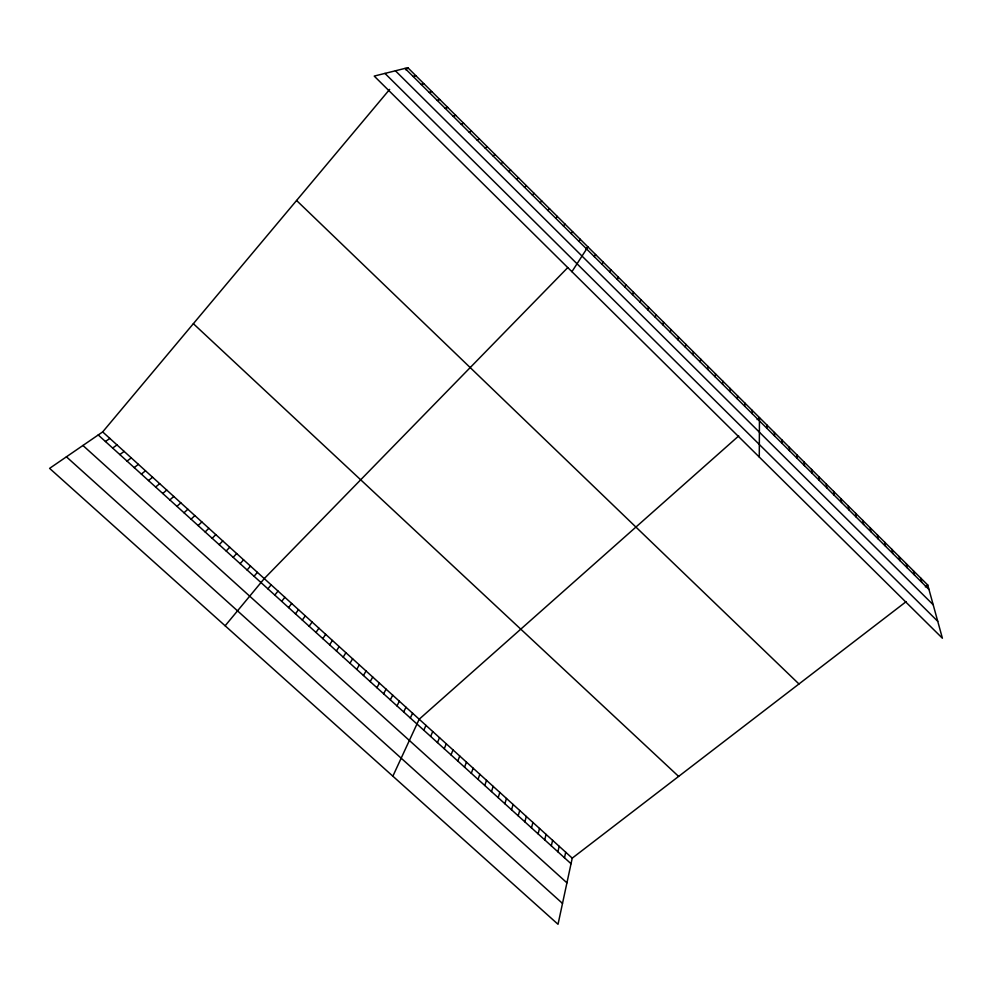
<?xml version="1.0" encoding="UTF-8"?>
<svg xmlns="http://www.w3.org/2000/svg" width="992" height="992" viewBox="0 0 992 992"><rect width="100%" height="100%" fill="white"/><g stroke="black" fill="none" stroke-linecap="round" stroke-linejoin="round"><path stroke-width="1.49" d="M759.289 457.064L759.438 417.57L757.119 419.616M752.085 413.552L752.147 410.316M744.732 406.236L744.856 403.05M737.354 398.908L737.54 395.771M729.976 391.555L730.199 388.48M722.573 384.202L722.858 381.164M715.145 376.824L715.492 373.835M707.718 369.421L708.114 366.507M700.265 362.018L700.724 359.141M692.8 354.59L693.321 351.776M685.323 347.15L685.894 344.385M906.192 601.611L572.235 858.142L558.025 924.296L49.6 468.373L102.672 431.917L389.658 89.392M564.473 857.77L565.713 852.227M677.821 339.698L678.454 336.982M557.901 851.806L559.178 846.3M551.304 845.829L552.631 840.36M544.707 839.852L546.071 834.408M670.319 332.221L671.001 329.567M538.098 833.85L539.512 828.444M531.476 827.849L532.927 822.467M524.842 821.822L526.33 816.478M662.78 324.744L663.524 322.127M518.184 815.796L519.734 810.489M511.525 809.757L513.112 804.487M504.854 803.706L506.478 798.461M655.241 317.229L656.034 314.687M498.17 797.642L499.844 792.434M491.474 791.566L493.185 786.396M647.677 309.715L648.532 307.222M484.766 785.49L486.526 780.344M478.032 779.39L479.843 774.281M471.299 773.289L473.159 768.205M640.1 302.176L641.018 299.733M464.554 767.163L466.451 762.129M457.796 761.038L459.742 756.028M451.025 754.887L453.009 749.927M632.512 294.624L633.479 292.243M444.242 748.737L446.276 743.802M437.447 742.574L439.518 737.676M430.627 736.399L432.76 731.538M624.898 287.06L625.94 284.729M423.807 730.211L425.977 725.388M392.857 776.19L419.182 719.225L738.73 435.922M410.328 717.985L412.585 713.223M617.272 279.471L618.363 277.202M403.67 711.946L405.976 707.222M396.998 705.895L399.342 701.208M390.315 699.844L392.708 695.181M609.634 271.882L610.787 269.65M383.619 693.768L386.062 689.155M376.91 687.692L379.403 683.104M370.19 681.591L372.719 677.04M601.97 264.256L603.186 262.086M363.456 675.49L366.036 670.976M356.711 669.377L359.34 664.9M349.953 663.251L352.631 658.8M594.295 256.63L595.572 254.51M343.195 657.113L345.91 652.699M336.412 650.963L339.177 646.586M571.913 271.684L587.946 246.921L586.012 248.905M329.617 644.8L332.419 640.46M322.809 638.625L325.661 634.322M315.989 632.437L318.891 628.184M578.906 241.316L580.295 239.308M309.157 626.25L312.108 622.021M302.312 620.037L305.313 615.858M295.455 613.825L298.505 609.671M571.181 233.628L572.632 231.694M288.585 607.6L291.685 603.483M281.703 601.35L284.853 597.283M274.809 595.101L278.008 591.058M563.431 225.928L564.944 224.043M267.902 588.839L271.151 584.834M225.134 625.791L264.269 578.596L567.784 267.58M406.001 69.886L407.824 67.704L927.756 585.044L942.4 638.228L374.207 76.086L407.824 67.704M254.051 576.278L257.387 572.347M555.681 218.215L557.256 216.392M247.107 569.978L250.492 566.097M240.151 563.667L243.586 559.823M233.182 557.343L236.666 553.536M547.906 210.49L549.543 208.717M226.188 551.019L229.722 547.237M219.195 544.67L222.778 540.938M212.189 538.309L215.822 534.614M540.119 202.74L541.806 201.016M205.158 531.948L208.841 528.29M198.127 525.562L201.86 521.941M191.084 519.176L194.866 515.592M532.307 194.965L534.068 193.316M184.016 512.765L187.848 509.231M176.936 506.354L180.829 502.845M169.855 499.918L173.786 496.459M524.483 187.19L526.306 185.591M162.75 493.483L166.73 490.06M155.632 487.035L159.675 483.65M516.634 179.391L518.518 177.853M148.502 480.562L152.594 477.226M141.36 474.089L145.502 470.791M134.205 467.604L138.396 464.33M925.338 586.892L927.756 585.044M127.038 461.094L131.279 457.87M508.784 171.579L510.731 170.091M119.858 454.584L124.149 451.397M112.654 448.062L117.006 444.912M500.91 163.742L502.919 162.316M105.45 441.514L109.852 438.414M493.012 155.893L495.082 154.529M485.1 148.019L487.233 146.717M477.177 140.132L479.372 138.892M469.228 132.234L471.498 131.056M461.268 124.322L463.599 123.194M453.282 116.386L455.675 115.32M445.284 108.426L447.752 107.421M437.274 100.452L439.791 99.51M429.238 92.467L431.83 91.586M421.191 84.456L423.844 83.65M413.131 76.434L415.846 75.677M66.414 456.816L562.501 903.414M82.931 445.47L566.928 882.83M102.672 431.917L572.235 858.142M98.22 434.967L571.032 863.722M193.353 323.677L678.627 776.414M296.571 200.483L798.957 683.972M395.424 70.792L933.174 604.748M384.958 73.408L937.738 621.302M405.034 68.398L928.971 589.471M920.601 577.927L921.766 582.316M913.434 570.797L914.55 575.137M906.254 563.654L907.32 567.945M899.062 556.5L900.079 560.74M891.858 549.32L892.812 553.511M884.628 542.128L885.534 546.282M877.387 534.924L878.242 539.028M870.133 527.707L870.939 531.762M862.866 520.478L863.61 524.47M855.575 513.224L856.282 517.179M848.272 505.957L848.916 509.863M840.956 498.678L841.551 502.535M833.627 491.387L834.16 495.182M826.274 484.071L826.758 487.828M818.908 476.743L819.342 480.45M811.53 469.402L811.915 473.048M804.14 462.049L804.462 465.645M796.725 454.671L796.998 458.217M789.297 447.28L789.508 450.777M781.857 439.878L782.018 443.325M774.405 432.45L774.504 435.848M766.928 425.022L766.977 428.358"/></g></svg>
